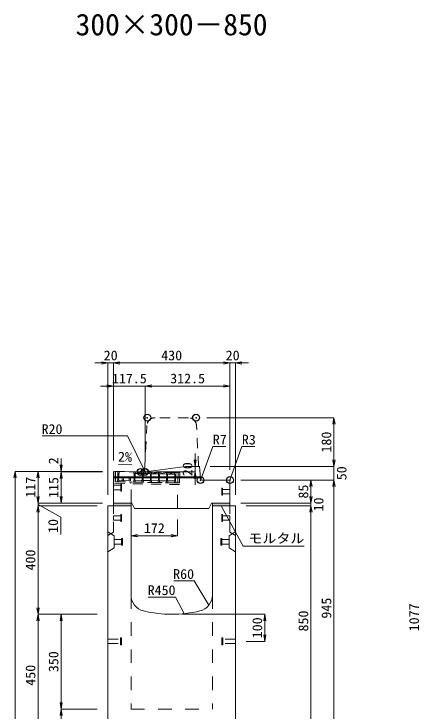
# Model space of a CAD drawing. Units: millimetres at full size. Extents: x -1809 to 57027, y -20349 to 17321.
# Drawn here: x 4818 to 6313, y -8403 to -5832 of the extents above; entities that cross this region are included whole.
import ezdxf
from ezdxf.enums import TextEntityAlignment as Align

# ---------------------------------------------------------------- set-up
doc = ezdxf.new("R2010")
doc.units = ezdxf.units.MM
doc.header["$LTSCALE"] = 50
doc.header["$PDMODE"] = 32
doc.header["$PDSIZE"] = 25
doc.linetypes.add('USER1', pattern=[2, 1, -1])
doc.linetypes.add('USER2', pattern=[1.35, 0.75, -0.6])
for name, color, linetype, lineweight in [('インサート', 3, 'USER2', 9), ('グレーチング', 7, 'USER2', 9), ('モルタル', 7, 'Continuous', 9), ('受枠', 3, 'USER2', 9), ('寸法線', 7, 'Continuous', 13), ('引出線', 4, 'Continuous', 13), ('本体', 2, 'Continuous', 13), ('目地', 132, 'Continuous', 9)]:
    doc.layers.add(name, color=color, linetype=linetype, lineweight=lineweight)
doc.layers.add('作業エリア', color=11, linetype='Continuous')
doc.layers.add('文字', color=7, linetype='Continuous')
doc.styles.add('ＭＳ 明朝', font='')
doc.styles.get('ＭＳ 明朝').set_extended_font_data('MS Mincho')

# ---------------------------------------------------------------- blocks, each defined once
blk = doc.blocks.new('open_arrow')
at = {"color": 0, "linetype": 'Continuous', "lineweight": -2}
blk.add_lwpolyline([(7.5, 1.25), (0, 0), (7.5, -1.25)], dxfattribs=at)

msp = doc.modelspace()

# ---------------------------------------------------------------- hatches: boundary and pattern name
at = {"layer": 'モルタル'}
for points in [[(5250, -7646.05), (5250, -7636.05), (5185, -7636.05), (5185, -7646.05)], [(5615, -7646.05), (5615, -7636.05), (5550, -7636.05), (5550, -7646.05)]]:
    msp.add_hatch(color=256, dxfattribs=at).paths.add_polyline_path(points)

# ---------------------------------------------------------------- linework, layer by layer
at = {"layer": 'インサート'}
for p, q in [((5185, -7570.55), (5212, -7570.55)), ((5185, -7570.55), (5185, -7587.55)), ((5215, -7566.55), (5212, -7566.55)), ((5212, -7566.55), (5212, -7591.55)), ((5215, -7591.55), (5215, -7566.55)), ((5585, -7581.55), (5588, -7581.55)), ((5585, -7606.55), (5585, -7581.55)), ((5588, -7581.55), (5588, -7606.55)), ((5185, -7587.55), (5212, -7587.55)), ((5212, -7591.55), (5215, -7591.55)), ((5588, -7606.55), (5585, -7606.55)), ((5615, -7585.55), (5588, -7585.55)), ((5615, -7602.55), (5588, -7602.55)), ((5615, -7585.55), (5615, -7602.55)), ((5185, -7682.55), (5212, -7682.55)), ((5185, -7682.55), (5185, -7699.55)), ((5215, -7678.55), (5212, -7678.55)), ((5212, -7678.55), (5212, -7703.55)), ((5215, -7703.55), (5215, -7678.55)), ((5585, -7678.55), (5588, -7678.55)), ((5585, -7703.55), (5585, -7678.55)), ((5588, -7678.55), (5588, -7703.55)), ((5615, -7682.55), (5588, -7682.55)), ((5615, -7682.55), (5615, -7699.55)), ((5185, -7699.55), (5212, -7699.55)), ((5212, -7703.55), (5215, -7703.55)), ((5588, -7703.55), (5585, -7703.55)), ((5615, -7699.55), (5588, -7699.55)), ((5188.2, -7770.55), (5215.2, -7770.55)), ((5188.2, -7770.55), (5188.2, -7787.55)), ((5188.2, -7787.55), (5215.2, -7787.55)), ((5218.2, -7766.55), (5215.2, -7766.55)), ((5215.2, -7766.55), (5215.2, -7791.55)), ((5218.2, -7791.55), (5218.2, -7766.55)), ((5581.8, -7766.55), (5584.8, -7766.55)), ((5581.8, -7791.55), (5581.8, -7766.55)), ((5584.8, -7766.55), (5584.8, -7791.55)), ((5611.8, -7770.55), (5584.8, -7770.55)), ((5611.8, -7787.55), (5584.8, -7787.55)), ((5611.8, -7770.55), (5611.8, -7787.55)), ((5215.2, -7791.55), (5218.2, -7791.55)), ((5584.8, -7791.55), (5581.8, -7791.55)), ((5165, -8137.55), (5211, -8137.55)), ((5165, -8154.55), (5165, -8137.55)), ((5211, -8158.55), (5211, -8133.55)), ((5211, -8133.55), (5215, -8133.55)), ((5215, -8158.55), (5215, -8133.55)), ((5585, -8133.55), (5589, -8133.55)), ((5585, -8133.55), (5585, -8158.55)), ((5589, -8133.55), (5589, -8158.55)), ((5635, -8137.55), (5589, -8137.55)), ((5635, -8137.55), (5635, -8154.55)), ((5165, -8154.55), (5211, -8154.55)), ((5215, -8158.55), (5211, -8158.55)), ((5589, -8158.55), (5585, -8158.55)), ((5635, -8154.55), (5589, -8154.55))]:
    msp.add_line(p, q, dxfattribs=at)
at = {"layer": 'グレーチング'}
for p, q in [((5201, -7519.37), (5200.88, -7525.37)), ((5200.88, -7525.37), (5201.86, -7526.39)), ((5415.95, -7523.67), (5201, -7519.37)), ((5201.86, -7526.39), (5201.38, -7550.39)), ((5204.86, -7526.45), (5204.38, -7550.45)), ((5205.88, -7525.47), (5204.86, -7526.45)), ((5206, -7519.47), (5205.88, -7525.47)), ((5260.98, -7520.57), (5260.86, -7526.57)), ((5260.86, -7526.57), (5261.84, -7527.59)), ((5261.84, -7527.59), (5261.36, -7551.59)), ((5264.84, -7527.65), (5264.36, -7551.65)), ((5265.86, -7526.67), (5264.84, -7527.65)), ((5265.98, -7520.67), (5265.86, -7526.67)), ((5265.86, -7526.67), (5290.98, -7521.17)), ((5265.86, -7526.67), (5290.86, -7527.17)), ((5290.98, -7521.17), (5290.86, -7527.17)), ((5290.86, -7527.17), (5291.84, -7528.19)), ((5291.84, -7528.19), (5291.36, -7552.19)), ((5294.84, -7528.25), (5294.36, -7552.25)), ((5295.86, -7527.27), (5294.84, -7528.25)), ((5295.98, -7521.27), (5295.86, -7527.27)), ((5295.86, -7527.27), (5320.97, -7521.77)), ((5295.86, -7527.27), (5320.85, -7527.77)), ((5320.97, -7521.77), (5320.85, -7527.77)), ((5320.85, -7527.77), (5321.83, -7528.79)), ((5321.83, -7528.79), (5321.35, -7552.79)), ((5324.83, -7528.85), (5324.35, -7552.85)), ((5325.85, -7527.87), (5324.83, -7528.85)), ((5325.97, -7521.87), (5325.85, -7527.87)), ((5325.85, -7527.87), (5350.97, -7522.37)), ((5325.85, -7527.87), (5350.85, -7528.37)), ((5350.97, -7522.37), (5350.85, -7528.37)), ((5350.85, -7528.37), (5351.83, -7529.39)), ((5351.83, -7529.39), (5351.35, -7553.39)), ((5354.83, -7529.45), (5354.35, -7553.45)), ((5355.85, -7528.47), (5354.83, -7529.45)), ((5355.97, -7522.47), (5355.85, -7528.47)), ((5355.85, -7528.47), (5380.96, -7522.97)), ((5355.85, -7528.47), (5380.84, -7528.97)), ((5380.96, -7522.97), (5380.84, -7528.97)), ((5380.84, -7528.97), (5381.82, -7529.99)), ((5381.82, -7529.99), (5381.34, -7553.99)), ((5384.82, -7530.05), (5384.34, -7554.05)), ((5385.84, -7529.07), (5384.82, -7530.05)), ((5385.96, -7523.07), (5385.84, -7529.07)), ((5385.84, -7529.07), (5410.95, -7523.57)), ((5385.84, -7529.07), (5410.83, -7529.57)), ((5410.95, -7523.57), (5410.83, -7529.57)), ((5410.83, -7529.57), (5411.81, -7530.59)), ((5411.81, -7530.59), (5411.33, -7554.59)), ((5414.81, -7530.65), (5414.33, -7554.65)), ((5415.83, -7529.67), (5414.81, -7530.65)), ((5415.95, -7523.67), (5415.83, -7529.67)), ((5200.24, -7557.37), (5200.36, -7551.37)), ((5415.19, -7561.67), (5200.24, -7557.37)), ((5200.36, -7551.37), (5201.38, -7550.39)), ((5205.36, -7551.47), (5204.38, -7550.45)), ((5205.24, -7557.47), (5205.36, -7551.47)), ((5205.33, -7552.97), (5260.31, -7554.07)), ((5218.12, -7538.22), (5217.82, -7553.22)), ((5218.12, -7538.22), (5248.12, -7538.82)), ((5223.12, -7538.32), (5222.82, -7553.32)), ((5243.12, -7538.72), (5242.82, -7553.72)), ((5248.12, -7538.82), (5247.82, -7553.82)), ((5260.22, -7558.57), (5260.34, -7552.57)), ((5260.34, -7552.57), (5261.36, -7551.59)), ((5264.36, -7551.65), (5291.36, -7552.19)), ((5265.34, -7552.67), (5264.36, -7551.65)), ((5265.22, -7558.67), (5265.34, -7552.67)), ((5290.22, -7559.17), (5290.34, -7553.17)), ((5290.34, -7553.17), (5291.36, -7552.19)), ((5295.34, -7553.27), (5294.36, -7552.25)), ((5294.36, -7552.25), (5321.35, -7552.79)), ((5295.22, -7559.27), (5295.34, -7553.27)), ((5320.21, -7559.77), (5320.33, -7553.77)), ((5320.33, -7553.77), (5321.35, -7552.79)), ((5325.33, -7553.87), (5324.35, -7552.85)), ((5324.35, -7552.85), (5351.35, -7553.39)), ((5325.21, -7559.87), (5325.33, -7553.87)), ((5350.21, -7560.37), (5350.33, -7554.37)), ((5350.33, -7554.37), (5351.35, -7553.39)), ((5355.33, -7554.47), (5354.35, -7553.45)), ((5354.35, -7553.45), (5381.34, -7553.99)), ((5355.21, -7560.47), (5355.33, -7554.47)), ((5380.2, -7560.97), (5380.32, -7554.97)), ((5380.32, -7554.97), (5381.34, -7553.99)), ((5385.32, -7555.07), (5384.34, -7554.05)), ((5384.34, -7554.05), (5411.33, -7554.59)), ((5385.2, -7561.07), (5385.32, -7555.07)), ((5410.19, -7561.57), (5410.31, -7555.57)), ((5410.31, -7555.57), (5411.33, -7554.59)), ((5415.31, -7555.67), (5414.33, -7554.65)), ((5415.19, -7561.67), (5415.31, -7555.67))]:
    msp.add_line(p, q, dxfattribs=at)
at = {"layer": 'モルタル'}
for points in [[(5185, -7636.05), (5250, -7636.05), (5250, -7646.05), (5185, -7646.05)], [(5550, -7636.05), (5615, -7636.05), (5615, -7646.05), (5550, -7646.05)]]:
    msp.add_lwpolyline(points, close=True, dxfattribs=at)
at = {"layer": '作業エリア'}
for p in [(5310, -7321.05), (5490, -7321.05), (5285, -7521.05), (5300, -7521.05), (5302.5, -7521.05), (5506.25, -7551.05), (5615, -7551.05)]:
    msp.add_point(p, dxfattribs=at)
at = {"layer": '受枠'}
for p, q in [((5187, -7519.09), (5186.12, -7563.08)), ((5429.95, -7523.95), (5187, -7519.09)), ((5193, -7519.21), (5192.24, -7557.21)), ((5423.95, -7523.83), (5423.19, -7561.83)), ((5429.95, -7523.95), (5429.07, -7567.94)), ((5192.24, -7557.21), (5429.19, -7561.95)), ((5249.23, -7558.35), (5249.11, -7564.34)), ((5429.07, -7567.94), (5186.12, -7563.08))]:
    msp.add_line(p, q, dxfattribs=at)
at = {"layer": '寸法線'}
for p, q in [((5233, -7119.38), (5117, -7119.38)), ((5165, -7606.03), (5165, -7119.38)), ((5185, -7119.38), (5615, -7119.38)), ((5185, -7479.03), (5185, -7119.38)), ((5185, -7479.03), (5185, -7119.38)), ((5567, -7119.38), (5683, -7119.38)), ((5615, -7511.03), (5615, -7119.38)), ((5615, -7511.03), (5615, -7119.38)), ((5635, -7606.03), (5635, -7119.38)), ((5350.5, -7204.38), (5137, -7204.38)), ((5185, -7479.03), (5185, -7204.38)), ((5615, -7204.38), (5302.5, -7204.38)), ((5302.5, -7481.03), (5302.5, -7204.38)), ((5302.5, -7481.03), (5302.5, -7204.38)), ((5615, -7514.03), (5615, -7204.38)), ((5530.02, -7321.05), (5998.78, -7321.05)), ((5998.78, -7501.05), (5998.78, -7321.05)), ((5486.36, -7569.05), (5486.36, -7453.05)), ((5998.78, -7453.05), (5998.78, -7599.05)), ((4992.06, -7471.05), (4992.06, -7569.05)), ((5486.36, -7501.05), (5490.52, -7501.05)), ((5542.52, -7501.05), (5998.78, -7501.05)), ((5542.52, -7501.05), (5998.78, -7501.05)), ((4822.06, -8496.05), (4822.06, -7519.05)), ((5144.98, -7519.05), (4822.06, -7519.05)), ((4907.06, -7519.05), (4907.06, -7636.05)), ((5144.98, -7519.05), (4907.06, -7519.05)), ((5144.98, -7519.05), (4992.06, -7519.05)), ((5144.98, -7521.05), (4992.06, -7521.05)), ((4992.06, -7521.05), (4992.06, -7636.05)), ((5144.98, -7521.05), (4992.06, -7521.05)), ((5342.52, -7521.05), (5486.36, -7521.05)), ((5655.02, -7551.05), (5998.78, -7551.05)), ((5655.02, -7551.05), (5913.78, -7551.05)), ((5655.02, -7551.05), (5998.78, -7551.05)), ((5913.78, -7551.05), (5913.78, -7636.05)), ((5998.78, -7551.05), (5998.78, -8496.05)), ((4907.06, -7588.05), (4907.06, -7694.05)), ((5913.78, -7588.05), (5913.78, -7694.05)), ((5144.98, -7636.05), (4907.06, -7636.05)), ((5144.98, -7636.05), (4907.06, -7636.05)), ((5144.98, -7636.05), (4992.06, -7636.05)), ((5655.02, -7636.05), (5913.78, -7636.05)), ((5655.02, -7636.05), (5913.78, -7636.05)), ((4907.06, -7641.05), (4990.47, -7688.34)), ((5124.98, -7646.05), (4907.06, -7646.05)), ((4907.06, -7646.05), (4907.06, -8046.05)), ((5124.98, -7646.05), (4907.06, -7646.05)), ((5675.02, -7646.05), (5913.78, -7646.05)), ((5675.02, -7646.05), (5913.78, -7646.05)), ((5913.78, -7646.05), (5913.78, -8496.05)), ((4990.47, -7688.34), (4990.47, -7752.41)), ((5422, -7696.07), (5422, -7756.28)), ((5250, -7756.28), (5422, -7756.28)), ((5124.98, -8046.05), (4907.06, -8046.05)), ((4907.06, -8496.05), (4907.06, -8046.05)), ((5124.98, -8046.05), (4907.06, -8046.05)), ((4992.06, -8046.05), (4992.06, -8396.05)), ((5124.98, -8046.05), (4992.06, -8046.05)), ((5440.02, -8046.05), (5743.78, -8046.05)), ((5743.78, -8046.05), (5743.78, -8146.05)), ((5675.02, -8146.05), (5743.78, -8146.05)), ((5124.98, -8396.05), (4992.06, -8396.05)), ((4992.06, -8396.05), (4992.06, -8496.05)), ((5124.98, -8396.05), (4992.06, -8396.05))]:
    msp.add_line(p, q, dxfattribs=at)
at = {"layer": '引出線'}
for points in [[(5302.5, -7521.01), (5237.16, -7388.31), (5057.16, -7388.31), (4922.49, -7388.31)], [(5507.98, -7549.19), (5551.78, -7427.12), (5599.71, -7427.12)], [(5614.12, -7551.93), (5658.9, -7427.12), (5706.63, -7427.12)], [(5252.93, -7494.47), (5204.19, -7493.5), (5252.93, -7494.47)], [(5582.5, -7646.05), (5663.13, -7795.08), (5889.05, -7795.08)], [(5537.07, -8012.74), (5482.66, -7922.84), (5407.98, -7922.84)], [(5446.44, -8043.65), (5414.22, -7982.51), (5313.21, -7982.51)]]:
    msp.add_lwpolyline(points, dxfattribs=at)
at = {"layer": '本体', "linetype": 'USER2'}
for p, q in [((5461.46, -7321.05), (5338.54, -7321.05)), ((5300.33, -7514.4), (5308.57, -7349.56)), ((5499, -7501.05), (5491.43, -7349.56))]:
    msp.add_line(p, q, dxfattribs=at)
at = {"layer": '本体'}
for p, q in [((5450.5, -7501.05), (5303.83, -7520.87)), ((5502.5, -7501.05), (5450.5, -7501.05)), ((5505.76, -7544.58), (5502.5, -7501.05)), ((5185, -7636.05), (5185, -7519.05)), ((5185, -7519.05), (5285, -7521.05)), ((5285, -7521.05), (5301.15, -7521.05)), ((5612, -7551.05), (5512.74, -7551.05)), ((5615, -7636.05), (5615, -7554.05)), ((5253, -7636.05), (5185, -7636.05)), ((5253, -7636.05), (5263, -7656.05)), ((5547, -7636.05), (5537, -7656.05)), ((5615, -7636.05), (5547, -7636.05)), ((5165, -7646.05), (5165, -8496.05)), ((5165, -7646.05), (5250, -7646.05)), ((5250, -7646.05), (5250, -7975.53)), ((5537, -7656.05), (5263, -7656.05)), ((5550, -7646.05), (5550, -7975.53)), ((5550, -7646.05), (5635, -7646.05)), ((5635, -7646.05), (5635, -8496.05))]:
    msp.add_line(p, q, dxfattribs=at)
at = {"layer": '本体', "linetype": 'USER1'}
for p, q in [((5250, -7636.05), (5250, -7558.36)), ((5422, -7656.05), (5422, -7561.8))]:
    msp.add_line(p, q, dxfattribs=at)
at = {"layer": '本体', "linetype": 'USER2', "lineweight": 9}
for p, q in [((5185, -7743.05), (5185, -7646.05)), ((5615, -7743.05), (5615, -7646.05)), ((5165, -7755.55), (5185, -7743.05)), ((5635, -7755.55), (5615, -7743.05))]:
    msp.add_line(p, q, dxfattribs=at)
at = {"layer": '本体', "lineweight": 9}
for p, q in [((5165, -7742.05), (5188.2, -7756.55)), ((5188.2, -7756.55), (5188.2, -7801.55)), ((5634.58, -7742.31), (5611.8, -7756.55)), ((5611.8, -7756.55), (5611.8, -7801.55)), ((5188.2, -7801.55), (5165, -7816.05)), ((5611.8, -7801.55), (5635, -7816.05))]:
    msp.add_line(p, q, dxfattribs=at)
at = {"layer": '本体', "linetype": 'USER1', "lineweight": 15}
for p, q in [((5250, -7975.53), (5250, -8396.05)), ((5550, -7975.53), (5550, -8396.05)), ((5250, -8396.05), (5550, -8396.05))]:
    msp.add_line(p, q, dxfattribs=at)
at = {"layer": '本体', "linetype": 'USER2'}
for centre, radius, start, end in [((5338.54, -7351.05), 30, 90, 177.13759), ((5461.46, -7351.05), 30, 2.86241, 90), ((5293.34, -7514.05), 7, 270, 357.13759)]:
    msp.add_arc(centre, radius, start, end, dxfattribs=at)
at = {"layer": '本体'}
for centre, radius, start, end in [((5301.15, -7501.05), 20, 270, 277.69605), ((5512.74, -7544.05), 7, 184.28915, 270), ((5612, -7554.05), 3, 0, 90), ((5310, -7975.53), 60, 180, 256.65764), ((5490, -7975.53), 60, 283.34236, 0), ((5400, -7596.05), 450, 256.65764, 283.34236)]:
    msp.add_arc(centre, radius, start, end, dxfattribs=at)
at = {"layer": '目地'}
for p, q in [((5185, -7539.05), (5505.35, -7539.05)), ((5185, -7543.05), (5505.65, -7543.05))]:
    msp.add_line(p, q, dxfattribs=at)

# ---------------------------------------------------------------- block references
at = {"layer": '寸法線', "xscale": 3.2, "yscale": 3.2}
for p, rotation in [((5165, -7119.38), 180), ((5615, -7119.38), 180), ((5615, -7119.38), 180), ((5185, -7204.38), 180), ((5615, -7204.38), 180), ((5998.78, -7321.05), 270), ((5486.36, -7501.05), 90), ((5998.78, -7501.05), 90), ((5998.78, -7501.05), 90), ((4992.06, -7519.05), 90), ((4822.06, -7519.05), 270), ((4907.06, -7519.05), 270), ((4992.06, -7521.05), 270), ((4992.06, -7521.05), 270), ((5486.36, -7521.05), 270), ((5913.78, -7551.05), 270), ((5998.78, -7551.05), 270), ((5998.78, -7551.05), 270), ((4907.06, -7636.05), 90), ((4907.06, -7636.05), 90), ((4992.06, -7636.05), 90), ((5913.78, -7636.05), 90), ((5913.78, -7636.05), 90), ((4907.06, -7646.05), 270), ((4907.06, -7646.05), 270), ((5913.78, -7646.05), 270), ((5913.78, -7646.05), 270), ((5422, -7756.28), 180), ((4907.06, -8046.05), 90), ((4907.06, -8046.05), 270), ((4992.06, -8046.05), 270), ((5743.78, -8046.05), 270), ((5743.78, -8146.05), 90), ((4992.06, -8396.05), 90), ((4992.06, -8396.05), 270)]:
    msp.add_blockref('open_arrow', p, dxfattribs=dict(at, rotation=rotation))
for p in [(5185, -7119.38), (5185, -7119.38), (5635, -7119.38), (5302.5, -7204.38), (5302.5, -7204.38), (5250, -7756.28)]:
    msp.add_blockref('open_arrow', p, dxfattribs=at)
at = {"layer": '引出線', "xscale": 0.0533, "yscale": 0.0533}
for p, rotation in [((5252.93, -7494.47), 178.9), ((5302.5, -7521.01), 116.2), ((5507.98, -7549.19), 70.3), ((5614.12, -7551.93), 70.3), ((5582.5, -7646.05), 298.4), ((5537.07, -8012.74), 121.2), ((5446.44, -8043.65), 117.8)]:
    msp.add_blockref('open_arrow', p, dxfattribs=dict(at, rotation=rotation))

# ---------------------------------------------------------------- texts
at = {"layer": '寸法線', "style": 'ＭＳ 明朝', "width": 1.05}
for s, p in [('20', (5175, -7091.36)), ('430', (5400, -7091.36)), ('20', (5625, -7091.36)), ('117.5', (5243.75, -7176.36)), ('312.5', (5458.75, -7176.36)), ('172', (5336, -7728.26))]:
    msp.add_text(s, height=36.03, dxfattribs=at).set_placement(p, align=Align.MIDDLE_CENTER)
for s, p in [('180', (5970.76, -7411.05)), ('2', (4964.06, -7480.2)), ('20', (5458.34, -7511.05)), ('50', (6026.8, -7526.05)), ('117', (4879.04, -7577.55)), ('115', (4964.04, -7578.55)), ('85', (5885.76, -7593.55)), ('10', (5941.8, -7641.05)), ('10', (4962.45, -7720.38)), ('400', (4879.04, -7846.05)), ('945', (5970.76, -8023.55)), ('1077', (6294.04, -8057.55)), ('850', (5885.76, -8071.05)), ('100', (5715.76, -8096.05)), ('350', (4964.04, -8221.05)), ('450', (4879.04, -8271.05))]:
    msp.add_text(s, height=36.03, rotation=90, dxfattribs=at).set_placement(p, align=Align.MIDDLE_CENTER)
at = {"layer": '引出線', "style": 'ＭＳ 明朝', "width": 1.05}
for s, p in [('R20', (4997.16, -7345.11)), ('R60', (5482.66, -7879.64)), ('R450', (5414.22, -7939.31))]:
    msp.add_text(s, height=36.03, dxfattribs=at).set_placement(p, align=Align.TOP_RIGHT)
for s, p in [('R7', (5551.78, -7383.92)), ('R3', (5658.9, -7383.92)), ('モルタル', (5683.13, -7747.97))]:
    msp.add_text(s, height=36.03, dxfattribs=at).set_placement(p, align=Align.TOP_LEFT)
msp.add_text('2%', height=36.03, rotation=358.854, dxfattribs=at).set_placement((5253.87, -7447.58), align=Align.TOP_RIGHT)
at = {"layer": '文字', "style": 'ＭＳ 明朝'}
msp.add_text('300×300－850', height=80.06, dxfattribs=at).set_placement((5399.52, -5871.03), align=Align.MIDDLE_CENTER)

doc.saveas('drawing.dxf')
